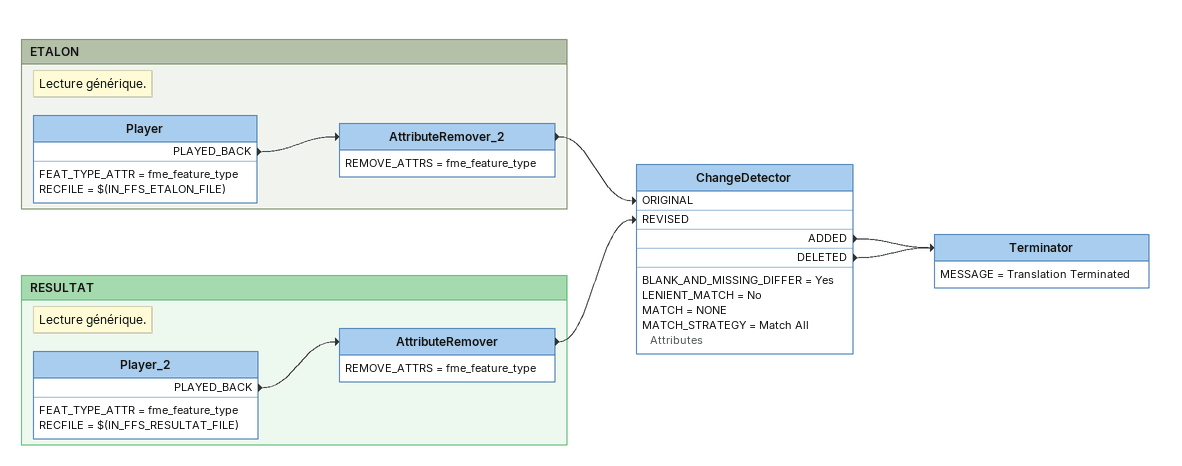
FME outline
ChangeDetector
    BLANK_AND_MISSING_DIFFER = Yes
    LENIENT_MATCH = No
    MATCH = NONE
    MATCH_STRATEGY = Match All Attributes
    ADDED -> Terminator
    DELETED -> Terminator
Terminator
    MESSAGE = Translation Terminated

Bookmark: ETALON
Note: Lecture générique.
Player
    FEAT_TYPE_ATTR = fme_feature_type
    RECFILE = $(IN_FFS_ETALON_FILE)
    PLAYED_BACK -> AttributeRemover_2
AttributeRemover_2
    REMOVE_ATTRS = fme_feature_type
    -> ChangeDetector [ORIGINAL]

Bookmark: RESULTAT
Note: Lecture générique.
Player_2
    FEAT_TYPE_ATTR = fme_feature_type
    RECFILE = $(IN_FFS_RESULTAT_FILE)
    PLAYED_BACK -> AttributeRemover
AttributeRemover
    REMOVE_ATTRS = fme_feature_type
    -> ChangeDetector [REVISED]
